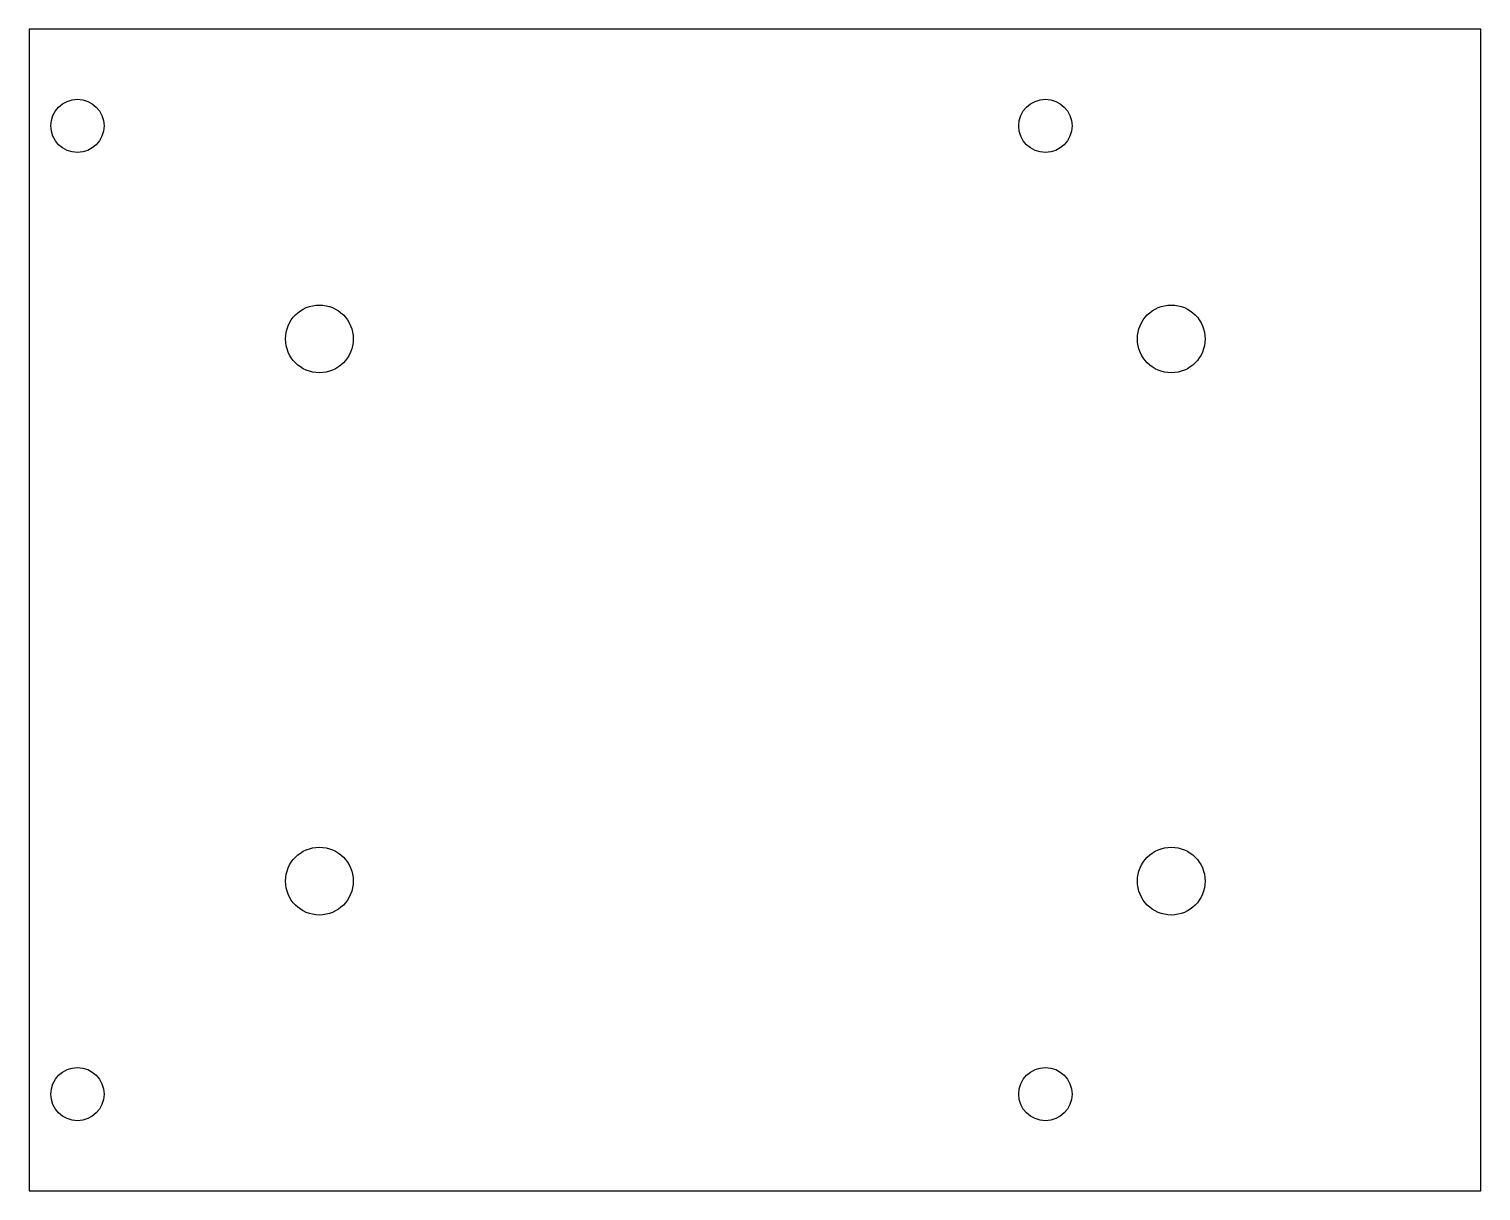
# Model space of a CAD drawing. Header units: millimetres. Extents: x -75 to 75, y -60 to 60.
import ezdxf

# ---------------------------------------------------------------- set-up
doc = ezdxf.new("R2010")
doc.units = ezdxf.units.MM

msp = doc.modelspace()

# ---------------------------------------------------------------- linework, layer by layer
at = {"layer": 'CUT'}
msp.add_lwpolyline([(-75, -60), (75, -60), (75, 60), (-75, 60)], close=True, dxfattribs=at)
at = {"layer": 'DRILL'}
for centre, radius in [((-70, 50), 2.75), ((30, 50), 2.75), ((-45, 28), 3.5), ((43, 28), 3.5), ((-45, -28), 3.5), ((43, -28), 3.5), ((-70, -50), 2.75), ((30, -50), 2.75)]:
    msp.add_circle(centre, radius, dxfattribs=at)

doc.saveas('drawing.dxf')
